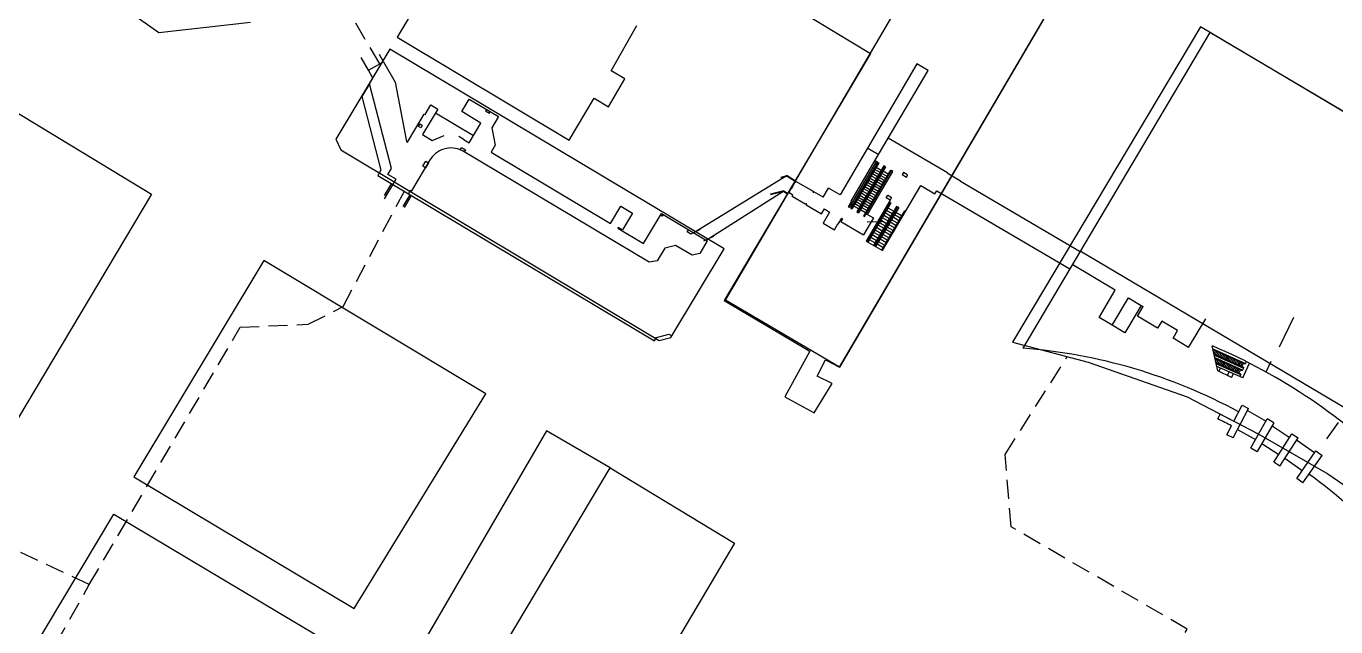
# Model space of a CAD drawing. Header units: inches. Extents: x 2320 to 12644, y -1199 to 8127.
# Drawn here: x 8343 to 9452, y 5188 to 5697 of the extents above; entities that cross this region are included whole.
import ezdxf

# ---------------------------------------------------------------- set-up
doc = ezdxf.new("R2010")
doc.units = ezdxf.units.IN
doc.header["$LTSCALE"] = 32
doc.header["$MEASUREMENT"] = 0
doc.linetypes.add('DASHED', pattern=[0.75, 0.5, -0.25])
doc.layers.add('Buildings', color=1, linetype='Continuous')
doc.layers.add('Floor Plan', color=4, linetype='Continuous')
doc.layers.add('Pathways', color=30, linetype='DASHED', lineweight=30)

msp = doc.modelspace()

# ---------------------------------------------------------------- linework, layer by layer
at = {"layer": 'Buildings'}
for p, q in [((8714.5, 5784.6), (8656.8, 5688)), ((8455, 5691.8), (8398.5, 5731.9)), ((9031.7, 5408.4), (9222.3, 5733.2)), ((8998, 5710.5), (9058.1, 5674.2)), ((8532.7, 5700.6), (8455, 5691.8)), ((8838.2, 5659.7), (8860, 5698.1)), ((8656.8, 5688), (8802.7, 5600.9)), ((8650.6, 5678), (8605, 5601.8)), ((8933.9, 5508.7), (8650.6, 5678)), ((9058.1, 5674.2), (8933.9, 5464.8)), ((8836.1, 5629.1), (8849.9, 5652.9)), ((8849.9, 5652.9), (8838.2, 5659.7)), ((8802.7, 5600.9), (8823.9, 5636.4)), ((8823.9, 5636.4), (8836.1, 5629.1)), ((8330.8, 5626.6), (8448.7, 5555.1)), ((8605, 5601.8), (8609.2, 5592.7)), ((8609.2, 5592.7), (8878.8, 5431)), ((8448.7, 5555.1), (8335.9, 5365.8)), ((8888.8, 5433.5), (8933.9, 5508.7)), ((8544, 5498.7), (8433.7, 5315.6)), ((8732.1, 5385.9), (8544, 5498.7)), ((8933.9, 5464.8), (9006.5, 5421.9)), ((8878.8, 5431), (8888.8, 5433.5)), ((9006.5, 5421.9), (8985.4, 5383.3)), ((9012.9, 5400.9), (9019.9, 5414.7)), ((9019.9, 5414.7), (9031.7, 5408.4)), ((9010.4, 5369.6), (9025.5, 5394.6)), ((9025.5, 5394.6), (9012.9, 5400.9)), ((8620.5, 5204), (8732.1, 5385.9)), ((8985.4, 5383.3), (9010.4, 5369.6)), ((8783.5, 5354.5), (8676.1, 5169.9)), ((8837.4, 5323.2), (8783.5, 5354.5)), ((8709.5, 5108.7), (8837.4, 5323.2)), ((8837.4, 5323.2), (8942.7, 5259.2)), ((8433.7, 5315.6), (8620.5, 5204)), ((8307, 5100), (8416.8, 5283.8)), ((8416.8, 5283.8), (8602.9, 5172.7)), ((8942.7, 5259.2), (8829.9, 5068.6))]:
    msp.add_line(p, q, dxfattribs=at)
msp.add_lwpolyline([(9337.7, 5696.8), (9178.4, 5429.7), (9242.4, 5412.8), (9326.4, 5383.3), (9386.6, 5352), (9445.5, 5318.1), (9501.9, 5279.3), (9575.9, 5190.2), (9609.8, 5246.7), (9522, 5298.1), (9537.1, 5321.9), (9518.2, 5331.9), (9592.2, 5447.3), (9616, 5434.8), (9627.3, 5452.3), (9629.7, 5450.9), (9661.8, 5504.6), (9337.7, 5696.8)], dxfattribs=at)
at = {"layer": 'Floor Plan'}
for p, q in [((8993.8, 5565.2), (9107.5, 5759)), ((9204.2, 5702.2), (9031.7, 5408.4)), ((9345.6, 5692.1), (9187, 5424.6)), ((9623.9, 5527), (9345.6, 5692.1)), ((8645.4, 5667.3), (8641.9, 5673.5)), ((8650.6, 5678), (8644.7, 5668.2)), ((8933.9, 5508.7), (8650.6, 5678)), ((8632.6, 5660.1), (8626.5, 5671)), ((8632.6, 5660.1), (8645.4, 5667.3)), ((8636.3, 5653.5), (8632.6, 5660.1)), ((8645.4, 5667.3), (8655.1, 5650.1)), ((8633.4, 5648.6), (8636.3, 5653.5)), ((8655.1, 5650.1), (8664.8, 5599.8)), ((8633.4, 5648.6), (8627, 5637.9)), ((8627, 5637.9), (8643, 5575.3)), ((8652.1, 5576.7), (8633.4, 5648.6)), ((8691.3, 5627.2), (8678.3, 5605.5)), ((8680.6, 5622.5), (8685.4, 5630.7)), ((8685.4, 5630.7), (8691.3, 5627.2)), ((8711.6, 5625), (8718, 5635.7)), ((8718, 5635.7), (8742.8, 5620.8)), ((8665.8, 5599.2), (8679.9, 5622.9)), ((8679.9, 5622.9), (8680.6, 5622.5)), ((8689.4, 5624.1), (8721.6, 5604.9)), ((8727.9, 5615.3), (8711.6, 5625)), ((8742.8, 5620.8), (8737.2, 5611.4)), ((8678.3, 5605.5), (8686.6, 5600.5)), ((8686.6, 5600.5), (8696.8, 5604.8)), ((8717.9, 5598.7), (8727.9, 5615.3)), ((8737.2, 5611.4), (8740, 5596.5)), ((8664.8, 5599.8), (8665.8, 5599.2)), ((8713.7, 5601.2), (8709.2, 5603.9)), ((8713.7, 5601.2), (8717.9, 5598.7)), ((8740, 5596.5), (8736.6, 5590.7)), ((9055.5, 5594.1), (9032.2, 5554.5)), ((9064.9, 5588.7), (9055.5, 5594.1)), ((9123.2, 5573.2), (9073.1, 5602.6)), ((8669.3, 5557.9), (8685.4, 5585)), ((8870.6, 5497.3), (8712.3, 5591.8)), ((8736.6, 5590.7), (8837.8, 5530.3)), ((9062.8, 5582.8), (9040, 5543.8)), ((9041.6, 5549), (9064.9, 5588.7)), ((9062.8, 5582.8), (9061.8, 5583.4)), ((9064.2, 5582), (9062.8, 5582.8)), ((8643, 5575.3), (8640.4, 5571)), ((8649.1, 5571.8), (8652.1, 5576.7)), ((8656, 5567.7), (8649.1, 5571.8)), ((9041.3, 5542.9), (9064.2, 5582)), ((9064.2, 5582), (9041.3, 5542.9)), ((9065, 5581.5), (9042.1, 5542.5)), ((9069.3, 5579), (9046.4, 5540)), ((9070, 5578.5), (9047.1, 5539.5)), ((9070.8, 5578.1), (9047.9, 5539.1)), ((9075.1, 5575.5), (9052.2, 5536.5)), ((9053, 5536.1), (9075.9, 5575.1)), ((9053, 5536.1), (9075.9, 5575.1)), ((9055.5, 5537.8), (9077, 5574.4)), ((9059.7, 5572.5), (9064, 5570)), ((9060.7, 5574.3), (9065, 5571.8)), ((9061.8, 5576.1), (9066.1, 5573.6)), ((9062.9, 5577.9), (9067.2, 5575.4)), ((9064.2, 5582), (9065, 5581.5)), ((9072, 5570.2), (9067.7, 5572.7)), ((9073, 5572), (9068.7, 5574.5)), ((9070.8, 5578.1), (9069.3, 5579)), ((9075.1, 5575.5), (9075.9, 5575.1)), ((9077, 5574.4), (9075.9, 5575.1)), ((9122.9, 5572.8), (9123.2, 5573.2)), ((9134.4, 5566), (9122.9, 5572.8)), ((8640.4, 5571), (8875.1, 5430.8)), ((8646.1, 5551), (8656, 5567.7)), ((8646.3, 5554), (8652.2, 5563.9)), ((8987.4, 5570.8), (8908.2, 5522.4)), ((8982.3, 5569.5), (8987.4, 5570.8)), ((8982.4, 5569), (8987.3, 5570.2)), ((8987.3, 5570.2), (8994.3, 5566.1)), ((8987.4, 5570.8), (8994.6, 5566.5)), ((8990.8, 5560.1), (8991.8, 5561.7)), ((8991.2, 5559.9), (8992.2, 5561.4)), ((8993.8, 5565.2), (8991.8, 5561.7)), ((8991.8, 5561.7), (8992.2, 5561.4)), ((8993.8, 5565.2), (8994.2, 5565)), ((8994.2, 5565), (8994.8, 5565.9)), ((9009.6, 5557.2), (8994.8, 5565.9)), ((9017.8, 5552.4), (9022.4, 5560.2)), ((9032.2, 5554.5), (9022.4, 5560.2)), ((9053.3, 5561.6), (9057.6, 5559.1)), ((9054.3, 5563.4), (9058.6, 5560.9)), ((9055.4, 5565.2), (9059.7, 5562.7)), ((9056.5, 5567), (9060.8, 5564.5)), ((9057.5, 5568.9), (9061.8, 5566.3)), ((9058.6, 5570.7), (9062.9, 5568.2)), ((9065.6, 5559.3), (9061.3, 5561.8)), ((9066.6, 5561.1), (9062.3, 5563.6)), ((9067.7, 5562.9), (9063.4, 5565.4)), ((9068.8, 5564.7), (9064.5, 5567.2)), ((9069.8, 5566.5), (9065.5, 5569.1)), ((9070.9, 5568.4), (9066.6, 5570.9)), ((9087.7, 5540.3), (9100.6, 5562.3)), ((9100.6, 5562.3), (9112.6, 5555.3)), ((9134.4, 5566), (9235.6, 5506.6)), ((8661.9, 5544.6), (8667.8, 5554.6)), ((8663.1, 5543.9), (8669, 5553.8)), ((8666.4, 5555.4), (8668.3, 5558.5)), ((8668.3, 5558.5), (8669.3, 5557.9)), ((8918.7, 5516.2), (8984.7, 5557.8)), ((8935.1, 5465.1), (8988.8, 5556.7)), ((8984.7, 5557.8), (8973.2, 5555)), ((8984.6, 5557.2), (8973.4, 5554.5)), ((8984.6, 5557.2), (8987.9, 5555.2)), ((8984.7, 5557.8), (8988.2, 5555.7)), ((8990.8, 5560.1), (8988.8, 5556.7)), ((8988.8, 5556.7), (8989.2, 5556.4)), ((8989.1, 5556.2), (8989.2, 5556.4)), ((8992.3, 5554.3), (8989.1, 5556.2)), ((8990.8, 5560.1), (8991.2, 5559.9)), ((8991.6, 5553), (8992.3, 5554.3)), ((9003.1, 5546.3), (8991.6, 5553)), ((9010.1, 5557), (9009.7, 5556.4)), ((9017.8, 5552.4), (9010.1, 5557)), ((9046.9, 5550.7), (9051.2, 5548.2)), ((9047.9, 5552.5), (9052.2, 5550)), ((9049, 5554.3), (9053.3, 5551.8)), ((9050.1, 5556.1), (9054.4, 5553.6)), ((9051.1, 5558), (9055.4, 5555.4)), ((9052.2, 5559.8), (9056.5, 5557.2)), ((9058.1, 5546.5), (9053.8, 5549.1)), ((9074.7, 5550.1), (9054.3, 5515.3)), ((9059.2, 5548.4), (9054.9, 5550.9)), ((9060.2, 5550.2), (9055.9, 5552.7)), ((9061.3, 5552), (9057, 5554.5)), ((9062.4, 5553.8), (9058.1, 5556.3)), ((9063.4, 5555.6), (9059.1, 5558.2)), ((9064.5, 5557.4), (9060.2, 5560)), ((9112.6, 5555.3), (9114.3, 5558)), ((9114.3, 5558), (9127.8, 5550.1)), ((9127.8, 5550.1), (9226.9, 5491.9)), ((8837.8, 5530.3), (8846.5, 5544.8)), ((8846.5, 5544.8), (8856.3, 5539)), ((8856.3, 5539), (8847.8, 5524.7)), ((8865.7, 5513.2), (8881, 5538.7)), ((8881, 5538.7), (8919.7, 5515.6)), ((9004, 5546.6), (9003.6, 5546)), ((9003.6, 5546), (9016.6, 5538.4)), ((9016.6, 5538.4), (9019, 5542.5)), ((9023.4, 5539.9), (9017.9, 5530.5)), ((9019, 5542.5), (9023.4, 5539.9)), ((9039.3, 5544.2), (9042, 5548.7)), ((9040, 5543.8), (9039.3, 5544.2)), ((9041.3, 5546.1), (9042.7, 5545.3)), ((9041.3, 5542.9), (9042.1, 5542.5)), ((9041.3, 5542.9), (9042.1, 5542.5)), ((9042, 5548.7), (9041.6, 5549)), ((9043.7, 5545.2), (9048, 5542.7)), ((9044.7, 5547.1), (9049, 5544.5)), ((9045.8, 5548.9), (9050.1, 5546.3)), ((9046.4, 5540), (9047.9, 5539.1)), ((9053.8, 5539.3), (9049.5, 5541.8)), ((9054.9, 5541.1), (9050.6, 5543.6)), ((9056, 5542.9), (9051.7, 5545.4)), ((9057, 5544.7), (9052.7, 5547.3)), ((9054.4, 5538.4), (9060.5, 5534.9)), ((9054.9, 5515), (9074.3, 5548.1)), ((9074.3, 5548.1), (9054.9, 5515)), ((9075.2, 5547.6), (9055.8, 5514.5)), ((9080.1, 5544.7), (9060.7, 5511.6)), ((9081, 5544.2), (9061.6, 5511.1)), ((9081.9, 5543.7), (9062.4, 5510.6)), ((9086.8, 5540.8), (9067.3, 5507.7)), ((9068.2, 5507.2), (9087.7, 5540.3)), ((9068.2, 5507.2), (9087.7, 5540.3)), ((9070.4, 5539.4), (9075.3, 5536.5)), ((9071.6, 5541.5), (9076.5, 5538.6)), ((9072.8, 5543.5), (9077.7, 5540.7)), ((9074.3, 5548.1), (9073.8, 5548.4)), ((9074.3, 5548.1), (9075.2, 5547.6)), ((9084.4, 5536.7), (9079.5, 5539.6)), ((9081.9, 5543.7), (9080.1, 5544.7)), ((9086.8, 5540.8), (9087.7, 5540.3)), ((8844.2, 5526.9), (8843.8, 5526.2)), ((8847.8, 5524.7), (8844.2, 5526.9)), ((9017.9, 5530.5), (9027.4, 5524.9)), ((9027.4, 5524.9), (9030.3, 5529.8)), ((9030.3, 5529.8), (9030.7, 5529.5)), ((9030.7, 5529.5), (9033.7, 5534.6)), ((9034.3, 5534.2), (9033, 5531.9)), ((9033, 5531.9), (9052.1, 5520.6)), ((9033.7, 5534.6), (9034.3, 5534.2)), ((9060.5, 5534.9), (9052.1, 5520.6)), ((9052.2, 5536.5), (9053, 5536.1)), ((9052.2, 5536.5), (9053, 5536.1)), ((9055.1, 5531.5), (9067.8, 5531.9)), ((9063.1, 5527), (9068, 5524.1)), ((9064.3, 5529), (9069.2, 5526.2)), ((9065.5, 5531.1), (9070.4, 5528.2)), ((9066.7, 5533.2), (9071.7, 5530.3)), ((9068, 5535.3), (9072.9, 5532.4)), ((9069.2, 5537.3), (9074.1, 5534.5)), ((9077.1, 5524.3), (9072.2, 5527.2)), ((9078.3, 5526.4), (9073.4, 5529.3)), ((9079.5, 5528.5), (9074.6, 5531.3)), ((9080.8, 5530.5), (9075.9, 5533.4)), ((9082, 5532.6), (9077.1, 5535.5)), ((9083.2, 5534.7), (9078.3, 5537.6)), ((8843.8, 5526.2), (8865.7, 5513.2)), ((8902.8, 5523), (8904, 5525)), ((8905.8, 5521.2), (8902.8, 5523)), ((8913.6, 5525.2), (8905.8, 5521.2)), ((8925.1, 5519.3), (8916.6, 5515.1)), ((9057, 5516.6), (9061.9, 5513.7)), ((9058.2, 5518.7), (9063.1, 5515.8)), ((9059.5, 5520.8), (9064.4, 5517.9)), ((9060.7, 5522.8), (9065.6, 5520)), ((9061.9, 5524.9), (9066.8, 5522)), ((9071, 5514), (9066.1, 5516.8)), ((9072.2, 5516), (9067.3, 5518.9)), ((9073.5, 5518.1), (9068.6, 5521)), ((9074.7, 5520.2), (9069.8, 5523.1)), ((9075.9, 5522.2), (9071, 5525.1)), ((8883.6, 5509.4), (8877.1, 5498.6)), ((8892.9, 5511.6), (8883.6, 5509.4)), ((8889.8, 5434.9), (8933.9, 5508.7)), ((8906.8, 5503.3), (8892.9, 5511.6)), ((8913.3, 5504.9), (8906.8, 5503.3)), ((8919.7, 5515.6), (8913.3, 5504.9)), ((9054.3, 5515.3), (9068.2, 5507.2)), ((9068.6, 5509.8), (9063.7, 5512.7)), ((9069.8, 5511.9), (9064.9, 5514.8)), ((9235.8, 5506.9), (9517, 5340.2)), ((8877.1, 5498.6), (8870.6, 5497.3)), ((9265.4, 5473.8), (9229, 5495.4)), ((9251.7, 5450.6), (9265.4, 5473.8)), ((9031.7, 5408.4), (8935.1, 5465.1)), ((9287.4, 5460.8), (9289.1, 5459.8)), ((9262.8, 5444), (9251.7, 5450.6)), ((9284.3, 5451.7), (9289.1, 5459.8)), ((9301.3, 5441.6), (9284.3, 5451.7)), ((9327.6, 5425.2), (9342.1, 5449.5)), ((9416.6, 5450.5), (9404.2, 5425.5)), ((9304.8, 5447.4), (9301.3, 5441.6)), ((9318.2, 5439.5), (9304.8, 5447.4)), ((9314.4, 5433), (9318.2, 5439.5)), ((8875.1, 5430.8), (8876.8, 5433.7)), ((8876.8, 5433.7), (8887.2, 5436.4)), ((8887.2, 5436.4), (8889.8, 5434.9)), ((9327.6, 5425.2), (9314.4, 5433)), ((9352.5, 5405.4), (9347.7, 5426.5)), ((9348.1, 5423.9), (9375.8, 5411.5)), ((9375.6, 5411), (9348.4, 5423.2)), ((9349, 5422.9), (9348.7, 5422.2)), ((9350.2, 5422.4), (9349.2, 5420.1)), ((9374.4, 5408.2), (9349.3, 5419.4)), ((9374.1, 5407.7), (9349.5, 5418.8)), ((9349.5, 5418.7), (9374.1, 5407.7)), ((9350, 5416.4), (9373.3, 5405.9)), ((9350, 5416.4), (9373.3, 5405.9)), ((9373.3, 5405.9), (9350, 5416.4)), ((9351.4, 5421.9), (9350.1, 5419.1)), ((9352.6, 5421.3), (9351.3, 5418.5)), ((9353.8, 5420.8), (9352.5, 5418)), ((9355, 5420.3), (9353.7, 5417.5)), ((9356.2, 5419.7), (9354.9, 5416.9)), ((9357.4, 5419.2), (9356.1, 5416.4)), ((9358.6, 5418.7), (9357.3, 5415.8)), ((9359.7, 5418.1), (9358.5, 5415.3)), ((9360.9, 5417.6), (9359.7, 5414.8)), ((9362.1, 5417.1), (9360.9, 5414.2)), ((9363.3, 5416.5), (9362.1, 5413.7)), ((9364.5, 5416), (9363.2, 5413.2)), ((9373.1, 5405.4), (9350.1, 5415.7)), ((9351.3, 5415.2), (9350.6, 5413.7)), ((9371.8, 5402.6), (9351, 5412)), ((9351.1, 5411.3), (9371.6, 5402.1)), ((9371.6, 5402.1), (9351.1, 5411.3)), ((9352.5, 5414.7), (9351.2, 5411.9)), ((9373.6, 5399.3), (9351.6, 5409.1)), ((9353.7, 5414.1), (9352.4, 5411.3)), ((9363.9, 5399.8), (9352.5, 5405.4)), ((9353.1, 5405.1), (9354.7, 5407.7)), ((9354.9, 5413.6), (9353.6, 5410.8)), ((9356, 5413.1), (9354.8, 5410.3)), ((9357.2, 5412.5), (9356, 5409.7)), ((9358.4, 5412), (9357.2, 5409.2)), ((9359.6, 5411.5), (9358.4, 5408.6)), ((9360.8, 5410.9), (9359.5, 5408.1)), ((9362, 5410.4), (9360.7, 5407.6)), ((9363.2, 5409.9), (9361.9, 5407)), ((9364.4, 5409.3), (9363.1, 5406.5)), ((9365.6, 5408.8), (9364.3, 5406)), ((9365.7, 5415.5), (9364.4, 5412.6)), ((9366.8, 5408.3), (9365.5, 5405.4)), ((9366.9, 5414.9), (9365.6, 5412.1)), ((9368, 5407.7), (9366.7, 5404.9)), ((9368.1, 5414.4), (9366.8, 5411.6)), ((9369.2, 5407.2), (9367.9, 5404.4)), ((9369.3, 5413.9), (9368, 5411)), ((9370.3, 5406.7), (9369.1, 5403.8)), ((9370.5, 5413.3), (9369.2, 5410.5)), ((9371.5, 5406.1), (9370.3, 5403.3)), ((9371.7, 5412.8), (9370.4, 5410)), ((9372.9, 5412.3), (9371.6, 5409.4)), ((9374, 5411.7), (9372.8, 5408.9)), ((9374.4, 5408.2), (9373.1, 5405.4)), ((9373.6, 5399.3), (9379.2, 5411.7)), ((9376.5, 5413.1), (9375.6, 5411)), ((9393.6, 5405), (9397.6, 5413.4)), ((9360.6, 5401.4), (9362.1, 5404.4)), ((9363.9, 5399.8), (9365.7, 5402.8)), ((9371.8, 5402.6), (9370.9, 5400.5)), ((9365.3, 5348.5), (9378.4, 5373.5)), ((9365.9, 5362.6), (9372.9, 5376.3)), ((9372.9, 5376.3), (9378.4, 5373.5)), ((9377.5, 5371.7), (9393.3, 5362.7)), ((9352.4, 5364.6), (9354.3, 5368.5)), ((9354.3, 5368.5), (9365.9, 5362.6)), ((9380.4, 5340), (9394.3, 5364.6)), ((9399.9, 5361.3), (9385.6, 5336.9)), ((9399.9, 5361.3), (9394.3, 5364.6)), ((9444.8, 5347.7), (9454.6, 5361.4)), ((9360, 5351.2), (9363.9, 5358.8)), ((9365.3, 5348.5), (9360, 5351.2)), ((9369.1, 5355.6), (9384.4, 5347.1)), ((9412.9, 5348.7), (9398.3, 5358.5)), ((9399.8, 5327.8), (9415, 5352)), ((9415, 5352), (9420.4, 5348.6)), ((9380.4, 5340), (9385.6, 5336.9)), ((9389.6, 5343.7), (9404, 5334.5)), ((9404.9, 5324.6), (9420.4, 5348.6)), ((9434.2, 5335.7), (9419, 5346.5)), ((9404.9, 5324.6), (9399.8, 5327.8)), ((9409.1, 5331.2), (9423.9, 5320.9)), ((9419.2, 5314), (9435.4, 5337.4)), ((9424.3, 5310.4), (9440.8, 5333.6)), ((9435.4, 5337.4), (9440.8, 5333.6)), ((9424.3, 5310.4), (9419.2, 5314))]:
    msp.add_line(p, q, dxfattribs=at)
for points in [[(9064.9, 5588.7), (9106.8, 5660), (9097.4, 5665.5), (9055.5, 5594.1)], [(8731.9, 5625.7), (8735.1, 5623.8), (8735.8, 5625), (8732.6, 5626.9)], [(8676.3, 5614.6), (8678.2, 5613.4), (8676.9, 5611.3), (8675, 5612.4)], [(8681.3, 5582.9), (8683.4, 5581.6), (8680.9, 5577.4), (8678.7, 5578.7)], [(9085.9, 5573.5), (9084.9, 5571.7), (9088.4, 5569.6), (9089.4, 5571.4)], [(9075.9, 5552.1), (9074.7, 5550.1), (9071.4, 5552), (9072.6, 5554.1)], [(8881, 5538.7), (8882.4, 5537.9), (8881.6, 5536.5), (8880.2, 5537.4)], [(9273.6, 5437.5), (9262.8, 5444), (9276.6, 5467.2), (9287.4, 5460.8)]]:
    msp.add_lwpolyline(points, close=True, dxfattribs=at)
for points in [[(8710.4, 5592.7), (8711.5, 5594.6), (8714.7, 5592.7), (8713.7, 5591)], [(9064.2, 5582), (9064.2, 5582), (9065, 5581.5)], [(9070.8, 5578.1), (9069.3, 5579)], [(9075.1, 5575.5), (9075.9, 5575.1), (9075.9, 5575.1)], [(9009.6, 5557.2), (9009.2, 5556.7)], [(9009.2, 5556.7), (9009.7, 5556.4)], [(9009.7, 5556.4), (9010.1, 5557)], [(9003.5, 5546.9), (9003.1, 5546.3)], [(9004, 5546.6), (9003.5, 5546.9)], [(9003.6, 5546), (9004, 5546.6)], [(9074.3, 5548.1), (9074.3, 5548.1), (9075.2, 5547.6)], [(9081.9, 5543.7), (9080.1, 5544.7)], [(9086.8, 5540.8), (9087.7, 5540.3), (9087.7, 5540.3)]]:
    msp.add_lwpolyline(points, dxfattribs=at)
for centre, radius, start, end in [((8702.6, 5573.7), 20.5, 56.5957, 146.7906), ((9151.2, 4966.3), 459.7, 61.582, 85.5354), ((9151.2, 4966.3), 500.4, 45.0318, 66.8728), ((9119.2, 4893.1), 526, 62.274, 63.6776), ((9135.1, 4917.6), 496.9, 33.8285, 53.6524)]:
    msp.add_arc(centre, radius, start, end, dxfattribs=at)
at = {"layer": 'Pathways'}
for p, q in [((8396, 5224.1), (8275.7, 5280.5)), ((8332.1, 5111.3), (8396, 5224.1))]:
    msp.add_line(p, q, dxfattribs=at)
for points in [[(8642.2, 5665.5), (8549, 5822.2), (8644.3, 5985.2), (8631.8, 6079.2), (8737.1, 6218.4), (8872.5, 6442.9), (8927.7, 6411.5), (9089.4, 6268.6), (9163.4, 5976.4), (9297.6, 5899.9), (9304.2, 5910.5), (9315.1, 5903.7), (9410.4, 6065.4), (10039.8, 5686.8), (9944.6, 5527.5), (9952.1, 5469.9), (10083.7, 5390.9), (10008.5, 5241.7), (9826.7, 5347), (9755.2, 5229.1)], [(8396, 5224.1), (8523.9, 5442.3), (8581.6, 5444.8), (8611.1, 5459.8), (8663, 5557.5)], [(9249.9, 5060.4), (9326.4, 5186.5), (9177.2, 5273), (9172.2, 5334.4), (9224.8, 5417.5)]]:
    msp.add_lwpolyline(points, dxfattribs=at)

doc.saveas('drawing.dxf')
